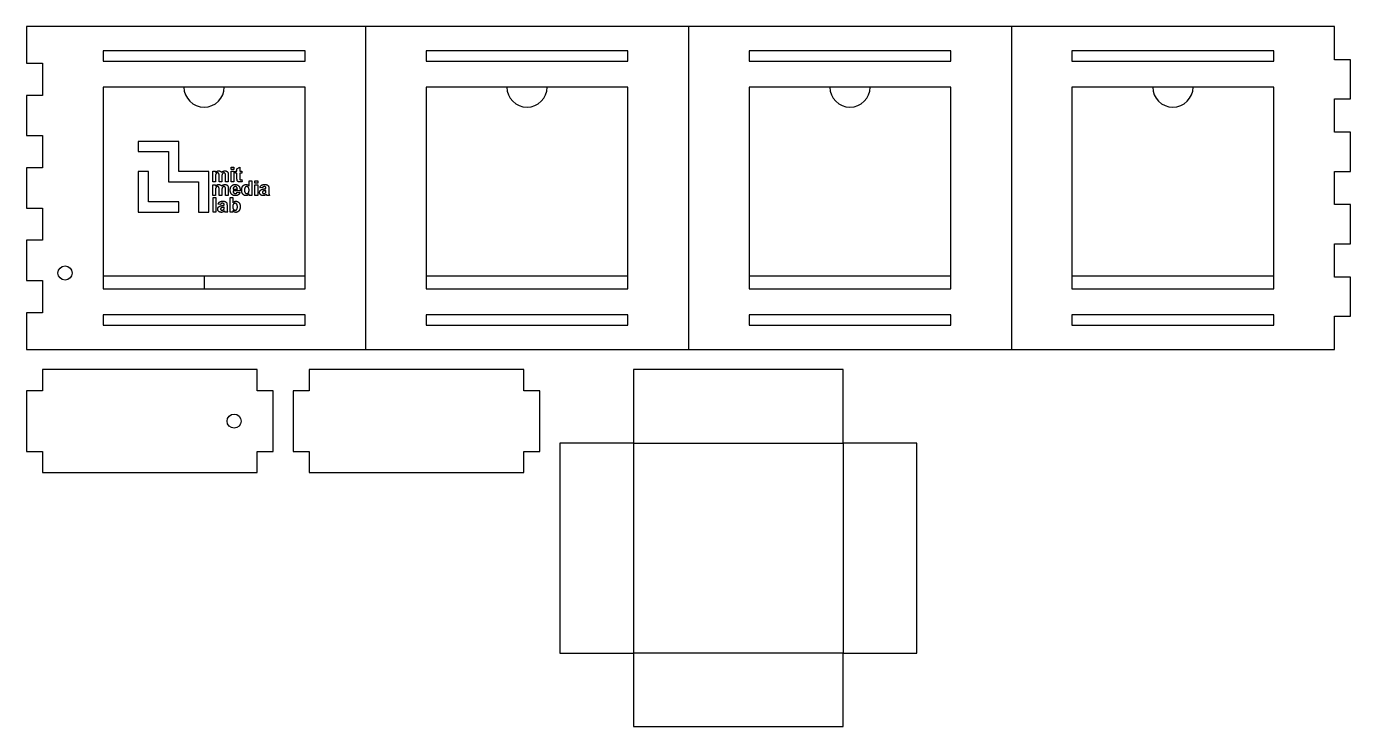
# Model space of a CAD drawing. Header units: millimetres. Extents: x -259 to 532, y -169 to 56.
# Drawn here: x -259.1 to 157.5, y -169.4 to 50.8 of the extents above; entities that cross this region are included whole.
import ezdxf

# ---------------------------------------------------------------- set-up
doc = ezdxf.new("R2010")
doc.units = ezdxf.units.MM
doc.linetypes.add('CENTERX2', pattern=[20.32, 12.7, -2.54, 2.54, -2.54])

msp = doc.modelspace()

# ---------------------------------------------------------------- linework, layer by layer
at = {"color": 7, "linetype": 'Continuous', "lineweight": 25}
for p, q in [((152.4, 50.8), (-259.08, 50.8)), ((-259.08, 50.8), (-259.08, 39.26)), ((152.4, 40.34), (152.4, 50.8)), ((-234.95, 43.18), (-234.95, 39.88)), ((-171.45, 43.18), (-234.95, 43.18)), ((-171.45, 39.88), (-171.45, 43.18)), ((-69.85, 43.18), (-133.35, 43.18)), ((-133.35, 43.18), (-133.35, 39.88)), ((-69.85, 39.88), (-69.85, 43.18)), ((31.75, 43.18), (-31.75, 43.18)), ((-31.75, 43.18), (-31.75, 39.88)), ((31.75, 39.88), (31.75, 43.18)), ((69.85, 43.18), (69.85, 39.88)), ((133.35, 43.18), (69.85, 43.18)), ((133.35, 39.88), (133.35, 43.18)), ((-259.08, 39.26), (-254, 39.26)), ((-254, 39.26), (-254, 29.1)), ((-234.95, 39.88), (-171.45, 39.88)), ((-133.35, 39.88), (-69.85, 39.88)), ((-31.75, 39.88), (31.75, 39.88)), ((69.85, 39.88), (133.35, 39.88)), ((157.48, 40.34), (152.4, 40.34)), ((157.48, 28.02), (157.48, 40.34)), ((-171.45, 31.75), (-234.95, 31.75)), ((-234.95, 31.75), (-234.95, -31.75)), ((-171.45, -31.75), (-171.45, 31.75)), ((-69.85, 31.75), (-133.35, 31.75)), ((-133.35, 31.75), (-133.35, -31.75)), ((-69.85, -31.75), (-69.85, 31.75)), ((31.75, 31.75), (-31.75, 31.75)), ((-31.75, 31.75), (-31.75, -31.75)), ((31.75, -31.75), (31.75, 31.75)), ((69.85, 31.75), (69.85, -31.75)), ((133.35, 31.75), (69.85, 31.75)), ((133.35, -31.75), (133.35, 31.75)), ((-254, 29.1), (-259.08, 29.1)), ((-259.08, 29.1), (-259.08, 16.47)), ((152.4, 28.02), (157.48, 28.02)), ((152.4, 17.55), (152.4, 28.02)), ((157.48, 17.55), (152.4, 17.55)), ((157.48, 5.23), (157.48, 17.55)), ((-259.08, 16.47), (-254, 16.47)), ((-254, 16.47), (-254, 6.31)), ((-211.18, 14.66), (-223.94, 14.66)), ((-223.94, 14.66), (-223.94, 11.47)), ((-211.18, 5.18), (-211.18, 14.66)), ((-223.94, 11.47), (-214.35, 11.47)), ((-214.35, 11.47), (-214.35, 1.94)), ((-259.08, 6.31), (-259.08, -6.31)), ((-254, 6.31), (-259.08, 6.31)), ((-220.73, 5.18), (-223.94, 5.18)), ((-223.94, 5.18), (-223.94, -7.61)), ((-220.73, -4.39), (-220.73, 5.18)), ((-201.72, 5.18), (-211.18, 5.18)), ((-201.72, -7.61), (-201.72, 5.18)), ((-200.5, 5.32), (-199.61, 5.32)), ((-200.5, 1.94), (-200.5, 5.32)), ((-199.61, 5.32), (-199.61, 4.87)), ((-194.69, 6.57), (-193.8, 6.57)), ((-194.69, 5.79), (-194.69, 6.57)), ((-193.8, 5.79), (-194.69, 5.79)), ((-194.69, 5.32), (-193.8, 5.32)), ((-194.69, 1.94), (-194.69, 5.32)), ((-193.8, 6.57), (-193.8, 5.79)), ((-193.8, 5.32), (-193.8, 1.94)), ((-193.27, 4.67), (-193.27, 5.32)), ((-193.27, 5.32), (-192.85, 5.32)), ((-192.85, 4.67), (-193.27, 4.67)), ((-192.85, 5.97), (-191.96, 6.51)), ((-192.85, 5.32), (-192.85, 5.97)), ((-192.85, 3.17), (-192.85, 4.67)), ((-191.96, 6.51), (-191.96, 5.32)), ((-191.96, 5.32), (-191.31, 5.32)), ((-191.96, 4.67), (-191.96, 3.22)), ((-191.31, 4.67), (-191.96, 4.67)), ((-191.31, 5.32), (-191.31, 4.67)), ((152.4, 5.23), (157.48, 5.23)), ((152.4, -5.23), (152.4, 5.23)), ((-214.35, 1.94), (-204.91, 1.94)), ((-204.91, 1.94), (-204.91, -7.61)), ((-199.61, 1.94), (-200.5, 1.94)), ((-200.5, -2.36), (-200.5, 1.02)), ((-200.5, 1.02), (-199.61, 1.02)), ((-199.61, 3.59), (-199.61, 1.94)), ((-199.61, 1.02), (-199.61, 0.57)), ((-198.48, 1.94), (-198.48, 3.8)), ((-197.59, 1.94), (-198.48, 1.94)), ((-197.59, 3.57), (-197.59, 1.94)), ((-196.47, 1.94), (-196.47, 3.88)), ((-195.58, 1.94), (-196.47, 1.94)), ((-195.58, 4.09), (-195.58, 1.94)), ((-193.8, 1.94), (-194.69, 1.94)), ((-191.34, 2.62), (-191.25, 2)), ((-189.06, 0.62), (-189.06, 2.27)), ((-189.06, 2.27), (-188.17, 2.27)), ((-188.17, 2.27), (-188.17, -2.36)), ((-187.22, 1.5), (-187.22, 2.27)), ((-187.22, 2.27), (-186.33, 2.27)), ((-186.33, 1.5), (-187.22, 1.5)), ((-187.22, -2.36), (-187.22, 1.02)), ((-187.22, 1.02), (-186.33, 1.02)), ((-186.33, 2.27), (-186.33, 1.5)), ((-186.33, 1.02), (-186.33, -2.36)), ((-184.85, 0.02), (-185.62, 0.13)), ((-199.61, -2.36), (-200.5, -2.36)), ((-200.38, -7.61), (-200.38, -2.99)), ((-200.38, -2.99), (-199.49, -2.99)), ((-199.61, -0.71), (-199.61, -2.36)), ((-199.49, -2.99), (-199.49, -7.61)), ((-198.48, -2.36), (-198.48, -0.49)), ((-197.59, -2.36), (-198.48, -2.36)), ((-197.59, -0.72), (-197.59, -2.36)), ((-196.47, -2.36), (-196.47, -0.41)), ((-195.58, -2.36), (-196.47, -2.36)), ((-195.58, -0.21), (-195.58, -2.36)), ((-195.05, -7.61), (-195.05, -2.99)), ((-195.05, -2.99), (-194.16, -2.99)), ((-194.16, -2.99), (-194.16, -4.63)), ((-191.85, -0.93), (-194.1, -0.93)), ((-194.08, -0.4), (-192.73, -0.4)), ((-192.79, -1.29), (-191.9, -1.41)), ((-189.06, -2.36), (-189.06, -1.87)), ((-188.17, -2.36), (-189.06, -2.36)), ((-186.33, -2.36), (-187.22, -2.36)), ((-183.73, -0.1), (-183.73, -0.02)), ((-183.73, -0.92), (-183.73, -0.76)), ((-182.6, -2.36), (-183.49, -2.36)), ((-182.84, -0.21), (-182.84, -1.25)), ((-259.08, -6.31), (-254, -6.31)), ((-254, -6.31), (-254, -16.47)), ((-223.94, -7.61), (-211.18, -7.61)), ((-211.18, -4.39), (-220.73, -4.39)), ((-211.18, -7.61), (-211.18, -4.39)), ((-204.91, -7.61), (-201.72, -7.61)), ((-199.49, -7.61), (-200.38, -7.61)), ((-198.01, -5.24), (-198.78, -5.12)), ((-196.88, -5.36), (-196.88, -5.27)), ((-196.88, -6.18), (-196.88, -6.01)), ((-195.76, -7.61), (-196.65, -7.61)), ((-195.99, -5.47), (-195.99, -6.5)), ((-194.16, -7.61), (-195.05, -7.61)), ((-194.16, -7.12), (-194.16, -7.61)), ((157.48, -5.23), (152.4, -5.23)), ((157.48, -17.55), (157.48, -5.23)), ((-254, -16.47), (-259.08, -16.47)), ((-259.08, -16.47), (-259.08, -29.1)), ((152.4, -17.55), (157.48, -17.55)), ((152.4, -28.02), (152.4, -17.55)), ((-259.08, -29.1), (-254, -29.1)), ((-254, -29.1), (-254, -39.26)), ((157.48, -28.02), (152.4, -28.02)), ((157.48, -40.34), (157.48, -28.02)), ((-234.95, -31.75), (-171.45, -31.75)), ((-133.35, -31.75), (-69.85, -31.75)), ((-31.75, -31.75), (31.75, -31.75)), ((69.85, -31.75), (133.35, -31.75)), ((-259.08, -39.26), (-259.08, -50.8)), ((-254, -39.26), (-259.08, -39.26)), ((-171.45, -39.88), (-234.95, -39.88)), ((-234.95, -39.88), (-234.95, -43.18)), ((-171.45, -43.18), (-171.45, -39.88)), ((-69.85, -39.88), (-133.35, -39.88)), ((-133.35, -39.88), (-133.35, -43.18)), ((-69.85, -43.18), (-69.85, -39.88)), ((31.75, -39.88), (-31.75, -39.88)), ((-31.75, -39.88), (-31.75, -43.18)), ((31.75, -43.18), (31.75, -39.88)), ((133.35, -39.88), (69.85, -39.88)), ((69.85, -39.88), (69.85, -43.18)), ((133.35, -43.18), (133.35, -39.88)), ((152.4, -50.8), (152.4, -40.34)), ((152.4, -40.34), (157.48, -40.34)), ((-234.95, -43.18), (-171.45, -43.18)), ((-133.35, -43.18), (-69.85, -43.18)), ((-31.75, -43.18), (31.75, -43.18)), ((69.85, -43.18), (133.35, -43.18)), ((-259.08, -50.8), (152.4, -50.8)), ((-254.08, -57.15), (-254.08, -63.82)), ((-186.52, -57.15), (-254.08, -57.15)), ((-186.52, -63.82), (-186.52, -57.15)), ((-102.6, -57.15), (-170.17, -57.15)), ((-170.17, -57.15), (-170.17, -63.82)), ((-102.6, -63.82), (-102.6, -57.15)), ((-68.14, -57.15), (-68.14, -80.26)), ((-2.1, -57.15), (-68.14, -57.15)), ((-2.1, -80.26), (-2.1, -57.15)), ((-259.08, -63.82), (-259.08, -82.87)), ((-254.08, -63.82), (-259.08, -63.82)), ((-181.52, -63.82), (-186.52, -63.82)), ((-181.52, -82.87), (-181.52, -63.82)), ((-175.17, -63.82), (-175.17, -82.87)), ((-170.17, -63.82), (-175.17, -63.82)), ((-97.6, -63.82), (-102.6, -63.82)), ((-97.6, -82.87), (-97.6, -63.82)), ((-259.08, -82.87), (-254.08, -82.87)), ((-254.08, -82.87), (-254.08, -89.53)), ((-186.52, -89.53), (-186.52, -82.87)), ((-186.52, -82.87), (-181.52, -82.87)), ((-175.17, -82.87), (-170.17, -82.87)), ((-170.17, -82.87), (-170.17, -89.53)), ((-102.6, -82.87), (-97.6, -82.87)), ((-102.6, -89.53), (-102.6, -82.87)), ((-91.25, -80.26), (-91.25, -146.3)), ((-68.14, -80.26), (-91.25, -80.26)), ((21.02, -80.26), (-2.1, -80.26)), ((21.02, -146.3), (21.02, -80.26)), ((-254.08, -89.53), (-186.52, -89.53)), ((-170.17, -89.53), (-102.6, -89.53)), ((-91.25, -146.3), (-68.14, -146.3)), ((-68.14, -146.3), (-68.14, -169.42)), ((-2.1, -146.3), (21.02, -146.3)), ((-2.1, -169.42), (-2.1, -146.3)), ((-68.14, -169.42), (-2.1, -169.42))]:
    msp.add_line(p, q, dxfattribs=at)
at = {"color": 7, "linetype": 'Continuous'}
for p, q in [((-152.4, 50.8), (-152.4, -50.8)), ((-50.8, 50.8), (-50.8, -50.8)), ((50.8, 50.8), (50.8, -50.8)), ((-196.85, 31.75), (-209.55, 31.75)), ((-95.25, 31.75), (-107.95, 31.75)), ((6.35, 31.75), (-6.35, 31.75)), ((107.95, 31.75), (95.25, 31.75)), ((-234.95, -27.69), (-171.45, -27.69)), ((-133.35, -27.69), (-69.85, -27.69)), ((-31.75, -27.69), (31.75, -27.69)), ((69.85, -27.69), (133.35, -27.69)), ((-68.14, -80.26), (-2.1, -80.26)), ((-68.14, -80.26), (-68.14, -146.3)), ((-2.1, -80.26), (-2.1, -146.3)), ((-2.1, -146.3), (-68.14, -146.3))]:
    msp.add_line(p, q, dxfattribs=at)
at = {"color": 7, "linetype": 'CENTERX2'}
for p, q in [((-234.95, 31.75), (-234.95, -27.69)), ((-203.2, -27.69), (-203.2, -31.75))]:
    msp.add_line(p, q, dxfattribs=at)
at = {"color": 7, "linetype": 'Continuous', "lineweight": 25}
for centre in [(-246.95, -26.75), (-193.74, -73.34)]:
    msp.add_circle(centre, 2.22, dxfattribs=at)
at = {"color": 7, "linetype": 'Continuous'}
for centre in [(-203.2, 31.75), (-101.6, 31.75), (0, 31.75), (101.6, 31.75)]:
    msp.add_arc(centre, 6.35, 180, 0, dxfattribs=at)
at = {"color": 7, "linetype": 'Continuous', "lineweight": 25}
for points, knots in [([(-199.61, 4.87), (-199.57, 4.91), (-199.51, 4.99), (-199.39, 5.09), (-199.27, 5.18), (-199.15, 5.25), (-199.02, 5.31), (-198.89, 5.35), (-198.75, 5.37), (-198.66, 5.38), (-198.61, 5.38)], [0, 0, 0, 0, 0.138499, 0.270148, 0.396223, 0.518787, 0.637678, 0.757141, 0.877373, 1, 1, 1, 1]), ([(-198.94, 4.73), (-198.97, 4.73), (-199.04, 4.72), (-199.14, 4.7), (-199.22, 4.67), (-199.31, 4.62), (-199.38, 4.56), (-199.45, 4.48), (-199.5, 4.39), (-199.54, 4.31), (-199.56, 4.23), (-199.57, 4.17), (-199.58, 4.09), (-199.59, 4.01), (-199.6, 3.92), (-199.61, 3.82), (-199.61, 3.71), (-199.61, 3.63), (-199.61, 3.59)], [0, 0, 0, 0, 0.066319, 0.130209, 0.194024, 0.25858, 0.323552, 0.389318, 0.457265, 0.528773, 0.568676, 0.613528, 0.663623, 0.719664, 0.781054, 0.848526, 0.921501, 1, 1, 1, 1]), ([(-198.48, 3.8), (-198.48, 3.84), (-198.48, 3.92), (-198.49, 4.03), (-198.49, 4.12), (-198.49, 4.21), (-198.5, 4.28), (-198.51, 4.35), (-198.52, 4.4), (-198.53, 4.45), (-198.55, 4.51), (-198.59, 4.57), (-198.63, 4.62), (-198.67, 4.66), (-198.73, 4.69), (-198.79, 4.71), (-198.86, 4.73), (-198.92, 4.73), (-198.94, 4.73)], [0, 0, 0, 0, 0.099982, 0.190602, 0.271895, 0.343908, 0.406634, 0.460985, 0.505418, 0.541795, 0.602865, 0.659541, 0.712361, 0.763872, 0.815994, 0.871583, 0.932713, 1, 1, 1, 1]), ([(-198.61, 5.38), (-198.56, 5.38), (-198.46, 5.37), (-198.32, 5.35), (-198.19, 5.31), (-198.07, 5.26), (-197.96, 5.18), (-197.86, 5.09), (-197.77, 4.99), (-197.72, 4.91), (-197.7, 4.87)], [0, 0, 0, 0, 0.13593, 0.264952, 0.387855, 0.507021, 0.625092, 0.745081, 0.869527, 1, 1, 1, 1]), ([(-197.7, 4.87), (-197.66, 4.91), (-197.59, 4.99), (-197.47, 5.09), (-197.35, 5.18), (-197.23, 5.25), (-197.09, 5.31), (-196.96, 5.35), (-196.82, 5.37), (-196.72, 5.38), (-196.68, 5.38)], [0, 0, 0, 0, 0.139179, 0.2724, 0.398582, 0.521059, 0.640425, 0.759925, 0.878325, 1, 1, 1, 1]), ([(-196.94, 4.73), (-196.97, 4.73), (-197.03, 4.72), (-197.12, 4.7), (-197.21, 4.66), (-197.29, 4.61), (-197.37, 4.55), (-197.43, 4.47), (-197.48, 4.38), (-197.52, 4.29), (-197.54, 4.21), (-197.55, 4.15), (-197.57, 4.07), (-197.58, 3.99), (-197.58, 3.89), (-197.59, 3.79), (-197.59, 3.69), (-197.59, 3.61), (-197.59, 3.57)], [0, 0, 0, 0, 0.061297, 0.122221, 0.184458, 0.249553, 0.315692, 0.38278, 0.45306, 0.528124, 0.569154, 0.615276, 0.666615, 0.7225, 0.784465, 0.850604, 0.922853, 1, 1, 1, 1]), ([(-196.56, 4.54), (-196.57, 4.55), (-196.59, 4.58), (-196.63, 4.62), (-196.67, 4.65), (-196.72, 4.68), (-196.76, 4.7), (-196.82, 4.72), (-196.88, 4.73), (-196.92, 4.73), (-196.94, 4.73)], [0, 0, 0, 0, 0.125916, 0.247198, 0.364764, 0.483826, 0.604639, 0.728436, 0.859758, 1, 1, 1, 1]), ([(-196.68, 5.38), (-196.62, 5.38), (-196.5, 5.38), (-196.34, 5.35), (-196.19, 5.3), (-196.05, 5.23), (-195.93, 5.15), (-195.83, 5.05), (-195.74, 4.93), (-195.69, 4.83), (-195.67, 4.79)], [0, 0, 0, 0, 0.14261, 0.276595, 0.401809, 0.52286, 0.640142, 0.757194, 0.875605, 1, 1, 1, 1]), ([(-196.47, 3.88), (-196.47, 3.92), (-196.47, 4), (-196.47, 4.11), (-196.48, 4.21), (-196.49, 4.3), (-196.5, 4.37), (-196.52, 4.44), (-196.54, 4.49), (-196.55, 4.52), (-196.56, 4.54)], [0, 0, 0, 0, 0.181073, 0.346898, 0.494945, 0.626752, 0.742606, 0.842929, 0.928374, 1, 1, 1, 1]), ([(-195.67, 4.79), (-195.66, 4.77), (-195.65, 4.73), (-195.63, 4.66), (-195.61, 4.59), (-195.6, 4.5), (-195.59, 4.41), (-195.58, 4.31), (-195.58, 4.2), (-195.58, 4.13), (-195.58, 4.09)], [0, 0, 0, 0, 0.0879359, 0.1846514, 0.2931695, 0.4112979, 0.5419019, 0.6825879, 0.8360836, 1, 1, 1, 1]), ([(-199.61, 0.57), (-199.57, 0.61), (-199.51, 0.69), (-199.39, 0.79), (-199.27, 0.88), (-199.15, 0.96), (-199.02, 1.01), (-198.89, 1.05), (-198.75, 1.08), (-198.66, 1.08), (-198.61, 1.08)], [0, 0, 0, 0, 0.138499, 0.270148, 0.396223, 0.518787, 0.637678, 0.757141, 0.877373, 1, 1, 1, 1]), ([(-198.94, 0.43), (-198.97, 0.43), (-199.04, 0.43), (-199.14, 0.4), (-199.22, 0.37), (-199.31, 0.32), (-199.38, 0.26), (-199.45, 0.18), (-199.5, 0.09), (-199.54, 0.01), (-199.56, -0.06), (-199.57, -0.13), (-199.58, -0.21), (-199.59, -0.29), (-199.6, -0.38), (-199.61, -0.48), (-199.61, -0.59), (-199.61, -0.67), (-199.61, -0.71)], [0, 0, 0, 0, 0.066319, 0.130209, 0.194024, 0.25858, 0.323552, 0.389318, 0.457265, 0.528773, 0.568676, 0.613528, 0.663623, 0.719664, 0.781054, 0.848526, 0.921501, 1, 1, 1, 1]), ([(-198.48, -0.49), (-198.48, -0.45), (-198.48, -0.38), (-198.49, -0.27), (-198.49, -0.18), (-198.49, -0.09), (-198.5, -0.02), (-198.51, 0.05), (-198.52, 0.1), (-198.53, 0.15), (-198.55, 0.21), (-198.59, 0.27), (-198.63, 0.32), (-198.67, 0.36), (-198.73, 0.39), (-198.79, 0.41), (-198.86, 0.43), (-198.92, 0.43), (-198.94, 0.43)], [0, 0, 0, 0, 0.099982, 0.190602, 0.271895, 0.343908, 0.406634, 0.460985, 0.505418, 0.541795, 0.602865, 0.659541, 0.712361, 0.763872, 0.815994, 0.871583, 0.932713, 1, 1, 1, 1]), ([(-198.61, 1.08), (-198.56, 1.08), (-198.46, 1.08), (-198.32, 1.05), (-198.19, 1.01), (-198.07, 0.96), (-197.96, 0.89), (-197.86, 0.8), (-197.77, 0.69), (-197.72, 0.61), (-197.7, 0.57)], [0, 0, 0, 0, 0.13593, 0.264952, 0.387855, 0.507021, 0.625092, 0.745081, 0.869527, 1, 1, 1, 1]), ([(-197.7, 0.57), (-197.66, 0.61), (-197.59, 0.69), (-197.47, 0.79), (-197.35, 0.88), (-197.23, 0.96), (-197.09, 1.01), (-196.96, 1.05), (-196.82, 1.08), (-196.72, 1.08), (-196.68, 1.08)], [0, 0, 0, 0, 0.139179, 0.2724, 0.398582, 0.521059, 0.640425, 0.759925, 0.878325, 1, 1, 1, 1]), ([(-196.94, 0.43), (-196.97, 0.43), (-197.03, 0.43), (-197.12, 0.4), (-197.21, 0.37), (-197.29, 0.32), (-197.37, 0.25), (-197.43, 0.17), (-197.48, 0.08), (-197.52, -0.01), (-197.54, -0.08), (-197.55, -0.15), (-197.57, -0.23), (-197.58, -0.31), (-197.58, -0.4), (-197.59, -0.5), (-197.59, -0.61), (-197.59, -0.69), (-197.59, -0.72)], [0, 0, 0, 0, 0.061297, 0.122221, 0.184458, 0.249553, 0.315692, 0.38278, 0.45306, 0.528124, 0.569154, 0.615276, 0.666615, 0.7225, 0.784465, 0.850604, 0.922853, 1, 1, 1, 1]), ([(-196.56, 0.24), (-196.57, 0.25), (-196.59, 0.28), (-196.63, 0.32), (-196.67, 0.36), (-196.72, 0.38), (-196.76, 0.4), (-196.82, 0.42), (-196.88, 0.43), (-196.92, 0.43), (-196.94, 0.43)], [0, 0, 0, 0, 0.125916, 0.247198, 0.364764, 0.483826, 0.604639, 0.728436, 0.859758, 1, 1, 1, 1]), ([(-196.68, 1.08), (-196.62, 1.08), (-196.5, 1.08), (-196.34, 1.05), (-196.19, 1), (-196.05, 0.94), (-195.93, 0.85), (-195.83, 0.75), (-195.74, 0.63), (-195.69, 0.54), (-195.67, 0.49)], [0, 0, 0, 0, 0.1426098, 0.2765947, 0.401809, 0.5228604, 0.6401421, 0.7571937, 0.8756053, 1, 1, 1, 1]), ([(-196.47, -0.41), (-196.47, -0.37), (-196.47, -0.3), (-196.47, -0.19), (-196.48, -0.09), (-196.49, 0), (-196.5, 0.07), (-196.52, 0.14), (-196.54, 0.19), (-196.55, 0.22), (-196.56, 0.24)], [0, 0, 0, 0, 0.181073, 0.346898, 0.494945, 0.626752, 0.742606, 0.842929, 0.928374, 1, 1, 1, 1]), ([(-195.67, 0.49), (-195.66, 0.47), (-195.65, 0.43), (-195.63, 0.36), (-195.61, 0.29), (-195.6, 0.21), (-195.59, 0.11), (-195.58, 0.01), (-195.58, -0.09), (-195.58, -0.17), (-195.58, -0.21)], [0, 0, 0, 0, 0.087936, 0.184651, 0.29317, 0.411298, 0.541902, 0.682588, 0.836084, 1, 1, 1, 1]), ([(-194.99, -0.69), (-194.99, -0.62), (-194.98, -0.49), (-194.96, -0.3), (-194.93, -0.12), (-194.88, 0.05), (-194.82, 0.21), (-194.74, 0.35), (-194.65, 0.49), (-194.55, 0.61), (-194.44, 0.72), (-194.32, 0.82), (-194.19, 0.9), (-194.06, 0.97), (-193.91, 1.02), (-193.76, 1.06), (-193.61, 1.08), (-193.5, 1.08), (-193.44, 1.08)], [0, 0, 0, 0, 0.0763845, 0.1493235, 0.2184236, 0.2847118, 0.3482501, 0.4105909, 0.4712991, 0.5319669, 0.5916513, 0.6499542, 0.7067893, 0.763485, 0.8204236, 0.878521, 0.9382999, 1, 1, 1, 1]), ([(-193.89, 0.21), (-193.91, 0.19), (-193.94, 0.15), (-193.98, 0.09), (-194.01, 0.02), (-194.04, -0.06), (-194.06, -0.14), (-194.07, -0.22), (-194.08, -0.31), (-194.08, -0.37), (-194.08, -0.4)], [0, 0, 0, 0, 0.112984, 0.226999, 0.344391, 0.463956, 0.589572, 0.71973, 0.855857, 1, 1, 1, 1]), ([(-193.4, 0.43), (-193.43, 0.43), (-193.48, 0.43), (-193.55, 0.42), (-193.61, 0.4), (-193.67, 0.38), (-193.73, 0.34), (-193.79, 0.3), (-193.84, 0.26), (-193.88, 0.22), (-193.89, 0.21)], [0, 0, 0, 0, 0.13044, 0.257038, 0.379788, 0.499815, 0.620849, 0.744538, 0.870075, 1, 1, 1, 1]), ([(-193.44, 1.08), (-193.38, 1.08), (-193.26, 1.08), (-193.09, 1.05), (-192.93, 1.02), (-192.77, 0.96), (-192.63, 0.89), (-192.49, 0.81), (-192.37, 0.7), (-192.26, 0.59), (-192.15, 0.45), (-192.07, 0.3), (-191.99, 0.14), (-191.93, -0.04), (-191.89, -0.24), (-191.86, -0.46), (-191.84, -0.69), (-191.84, -0.85), (-191.85, -0.93)], [0, 0, 0, 0, 0.062184, 0.121687, 0.178755, 0.234022, 0.288331, 0.342225, 0.39646, 0.451776, 0.508677, 0.567205, 0.628626, 0.693655, 0.762827, 0.836735, 0.915787, 1, 1, 1, 1]), ([(-192.73, -0.4), (-192.74, -0.37), (-192.74, -0.3), (-192.75, -0.21), (-192.77, -0.12), (-192.79, -0.04), (-192.82, 0.03), (-192.85, 0.1), (-192.89, 0.16), (-192.94, 0.22), (-192.98, 0.27), (-193.04, 0.31), (-193.09, 0.35), (-193.15, 0.38), (-193.21, 0.4), (-193.27, 0.42), (-193.34, 0.43), (-193.38, 0.43), (-193.4, 0.43)], [0, 0, 0, 0, 0.082314, 0.160312, 0.234515, 0.303739, 0.370258, 0.43406, 0.495783, 0.555843, 0.614506, 0.671294, 0.726559, 0.779965, 0.833959, 0.888495, 0.943318, 1, 1, 1, 1]), ([(-192.82, 2.53), (-192.83, 2.55), (-192.83, 2.58), (-192.84, 2.63), (-192.84, 2.7), (-192.85, 2.77), (-192.85, 2.86), (-192.85, 2.95), (-192.85, 3.06), (-192.85, 3.13), (-192.85, 3.17)], [0, 0, 0, 0, 0.070065, 0.155883, 0.25725, 0.37439, 0.507401, 0.656204, 0.819448, 1, 1, 1, 1]), ([(-191.97, 1.88), (-192.01, 1.88), (-192.09, 1.89), (-192.2, 1.9), (-192.31, 1.93), (-192.41, 1.96), (-192.5, 2.01), (-192.58, 2.06), (-192.64, 2.11), (-192.7, 2.18), (-192.74, 2.25), (-192.78, 2.33), (-192.81, 2.43), (-192.82, 2.5), (-192.82, 2.53)], [0, 0, 0, 0, 0.100251, 0.195771, 0.288408, 0.378279, 0.46369, 0.541865, 0.613944, 0.682232, 0.751862, 0.827702, 0.909718, 1, 1, 1, 1]), ([(-191.25, 2), (-191.31, 1.98), (-191.42, 1.94), (-191.59, 1.91), (-191.78, 1.89), (-191.9, 1.88), (-191.97, 1.88)], [0, 0, 0, 0, 0.234887, 0.477823, 0.732737, 1, 1, 1, 1]), ([(-191.96, 3.22), (-191.96, 3.18), (-191.96, 3.12), (-191.96, 3.02), (-191.96, 2.94), (-191.96, 2.87), (-191.96, 2.81), (-191.95, 2.77), (-191.95, 2.73), (-191.94, 2.69), (-191.92, 2.63), (-191.88, 2.59), (-191.83, 2.56), (-191.79, 2.55), (-191.75, 2.54), (-191.72, 2.54), (-191.71, 2.53)], [0, 0, 0, 0, 0.126615, 0.238669, 0.337297, 0.422484, 0.49311, 0.55043, 0.593244, 0.622719, 0.70998, 0.801126, 0.848399, 0.896671, 0.94723, 1, 1, 1, 1]), ([(-191.71, 2.53), (-191.69, 2.54), (-191.63, 2.54), (-191.55, 2.56), (-191.45, 2.58), (-191.38, 2.61), (-191.34, 2.62)], [0, 0, 0, 0, 0.1883553, 0.4165213, 0.686885, 1, 1, 1, 1]), ([(-191.37, -0.65), (-191.37, -0.58), (-191.37, -0.45), (-191.35, -0.26), (-191.32, -0.08), (-191.28, 0.09), (-191.22, 0.25), (-191.16, 0.39), (-191.08, 0.52), (-190.99, 0.64), (-190.89, 0.74), (-190.78, 0.83), (-190.66, 0.91), (-190.54, 0.97), (-190.42, 1.02), (-190.28, 1.06), (-190.15, 1.08), (-190.05, 1.08), (-190, 1.08)], [0, 0, 0, 0, 0.082946, 0.160967, 0.234493, 0.303923, 0.37012, 0.433322, 0.494212, 0.553556, 0.611399, 0.667616, 0.722265, 0.776479, 0.83061, 0.885524, 0.941574, 1, 1, 1, 1]), ([(-189.77, 0.43), (-189.8, 0.43), (-189.84, 0.43), (-189.92, 0.42), (-189.98, 0.4), (-190.05, 0.37), (-190.11, 0.33), (-190.17, 0.29), (-190.23, 0.23), (-190.28, 0.17), (-190.33, 0.1), (-190.37, 0.02), (-190.4, -0.06), (-190.43, -0.15), (-190.45, -0.25), (-190.47, -0.36), (-190.48, -0.48), (-190.48, -0.56), (-190.48, -0.6)], [0, 0, 0, 0, 0.052783, 0.104242, 0.154483, 0.204932, 0.256018, 0.308735, 0.363271, 0.420737, 0.480336, 0.54224, 0.607225, 0.676215, 0.749763, 0.827672, 0.911017, 1, 1, 1, 1]), ([(-190, 1.08), (-189.96, 1.08), (-189.87, 1.08), (-189.74, 1.06), (-189.61, 1.02), (-189.49, 0.97), (-189.38, 0.9), (-189.26, 0.82), (-189.16, 0.73), (-189.09, 0.66), (-189.06, 0.62)], [0, 0, 0, 0, 0.12405, 0.244401, 0.364436, 0.484227, 0.606607, 0.732719, 0.862822, 1, 1, 1, 1]), ([(-189.06, -0.69), (-189.06, -0.64), (-189.06, -0.55), (-189.07, -0.42), (-189.09, -0.29), (-189.11, -0.18), (-189.13, -0.08), (-189.17, 0.01), (-189.21, 0.1), (-189.26, 0.17), (-189.31, 0.23), (-189.36, 0.28), (-189.42, 0.33), (-189.49, 0.37), (-189.55, 0.39), (-189.62, 0.41), (-189.7, 0.43), (-189.75, 0.43), (-189.77, 0.43)], [0, 0, 0, 0, 0.096178, 0.185728, 0.268911, 0.346049, 0.416783, 0.482351, 0.543389, 0.60017, 0.653868, 0.705196, 0.754332, 0.802742, 0.850804, 0.899294, 0.949068, 1, 1, 1, 1]), ([(-185.62, 0.13), (-185.61, 0.17), (-185.59, 0.25), (-185.55, 0.36), (-185.5, 0.46), (-185.44, 0.55), (-185.38, 0.64), (-185.32, 0.72), (-185.25, 0.79), (-185.17, 0.85), (-185.08, 0.91), (-184.99, 0.95), (-184.88, 0.99), (-184.76, 1.03), (-184.64, 1.05), (-184.5, 1.07), (-184.36, 1.08), (-184.26, 1.08), (-184.21, 1.08)], [0, 0, 0, 0, 0.065446, 0.12811, 0.188034, 0.245824, 0.302124, 0.356698, 0.410033, 0.463348, 0.517578, 0.574607, 0.635063, 0.698994, 0.76692, 0.839974, 0.917609, 1, 1, 1, 1]), ([(-184.3, 0.43), (-184.33, 0.43), (-184.4, 0.43), (-184.49, 0.41), (-184.58, 0.38), (-184.65, 0.34), (-184.71, 0.28), (-184.77, 0.21), (-184.81, 0.12), (-184.84, 0.05), (-184.85, 0.02)], [0, 0, 0, 0, 0.140085, 0.266198, 0.380689, 0.487391, 0.595112, 0.713407, 0.848462, 1, 1, 1, 1]), ([(-183.73, -0.02), (-183.73, 0.02), (-183.73, 0.09), (-183.75, 0.19), (-183.79, 0.27), (-183.83, 0.32), (-183.88, 0.35), (-183.92, 0.37), (-183.97, 0.39), (-184.02, 0.41), (-184.08, 0.42), (-184.15, 0.42), (-184.22, 0.43), (-184.27, 0.43), (-184.3, 0.43)], [0, 0, 0, 0, 0.133376, 0.247686, 0.349654, 0.443965, 0.492409, 0.545606, 0.603957, 0.668541, 0.740648, 0.819804, 0.906157, 1, 1, 1, 1]), ([(-184.21, 1.08), (-184.16, 1.08), (-184.07, 1.08), (-183.94, 1.07), (-183.82, 1.06), (-183.71, 1.05), (-183.6, 1.03), (-183.51, 1), (-183.43, 0.98), (-183.33, 0.93), (-183.22, 0.87), (-183.11, 0.79), (-183.02, 0.69), (-182.96, 0.6), (-182.92, 0.52), (-182.9, 0.45), (-182.88, 0.37), (-182.86, 0.27), (-182.85, 0.17), (-182.84, 0.05), (-182.84, -0.08), (-182.84, -0.17), (-182.84, -0.21)], [0, 0, 0, 0, 0.062663, 0.121243, 0.175829, 0.226531, 0.273408, 0.316684, 0.356575, 0.393356, 0.460831, 0.522994, 0.581116, 0.636591, 0.666125, 0.699456, 0.737805, 0.780375, 0.827986, 0.88002, 0.937752, 1, 1, 1, 1]), ([(-194.65, -1.84), (-194.68, -1.81), (-194.74, -1.73), (-194.8, -1.6), (-194.86, -1.47), (-194.9, -1.33), (-194.94, -1.18), (-194.97, -1.02), (-194.98, -0.86), (-194.99, -0.75), (-194.99, -0.69)], [0, 0, 0, 0, 0.115599, 0.232782, 0.350811, 0.472291, 0.596763, 0.726067, 0.860235, 1, 1, 1, 1]), ([(-193.36, -2.41), (-193.43, -2.41), (-193.57, -2.41), (-193.77, -2.38), (-193.95, -2.34), (-194.12, -2.28), (-194.28, -2.2), (-194.42, -2.1), (-194.55, -1.98), (-194.62, -1.89), (-194.65, -1.84)], [0, 0, 0, 0, 0.143868, 0.279381, 0.407202, 0.529461, 0.648166, 0.764985, 0.881431, 1, 1, 1, 1]), ([(-194.1, -0.93), (-194.1, -0.97), (-194.09, -1.03), (-194.08, -1.12), (-194.06, -1.2), (-194.04, -1.28), (-194.01, -1.36), (-193.97, -1.42), (-193.93, -1.49), (-193.88, -1.54), (-193.83, -1.6), (-193.77, -1.64), (-193.71, -1.68), (-193.65, -1.71), (-193.58, -1.73), (-193.51, -1.75), (-193.44, -1.76), (-193.39, -1.76), (-193.36, -1.76)], [0, 0, 0, 0, 0.076985, 0.149914, 0.220164, 0.286488, 0.35078, 0.412535, 0.473793, 0.534654, 0.594296, 0.652213, 0.708927, 0.765997, 0.822415, 0.879966, 0.938742, 1, 1, 1, 1]), ([(-193.36, -1.76), (-193.33, -1.76), (-193.26, -1.76), (-193.17, -1.74), (-193.09, -1.7), (-193.01, -1.65), (-192.94, -1.59), (-192.88, -1.5), (-192.83, -1.4), (-192.81, -1.33), (-192.79, -1.29)], [0, 0, 0, 0, 0.1255538, 0.243179, 0.3564664, 0.4686299, 0.5848157, 0.7100802, 0.8477661, 1, 1, 1, 1]), ([(-191.9, -1.41), (-191.92, -1.45), (-191.95, -1.53), (-192, -1.64), (-192.06, -1.74), (-192.12, -1.84), (-192.19, -1.93), (-192.27, -2.01), (-192.35, -2.09), (-192.44, -2.16), (-192.54, -2.22), (-192.64, -2.27), (-192.74, -2.32), (-192.86, -2.35), (-192.97, -2.38), (-193.1, -2.4), (-193.23, -2.41), (-193.32, -2.41), (-193.36, -2.41)], [0, 0, 0, 0, 0.066948, 0.131635, 0.194402, 0.255359, 0.315526, 0.374568, 0.43328, 0.491792, 0.550472, 0.610148, 0.670421, 0.732099, 0.795523, 0.860926, 0.92914, 1, 1, 1, 1]), ([(-190.05, -2.41), (-190.09, -2.41), (-190.18, -2.41), (-190.31, -2.39), (-190.44, -2.35), (-190.56, -2.3), (-190.67, -2.23), (-190.78, -2.15), (-190.89, -2.06), (-190.98, -1.95), (-191.08, -1.83), (-191.16, -1.69), (-191.22, -1.55), (-191.28, -1.39), (-191.32, -1.22), (-191.35, -1.04), (-191.37, -0.85), (-191.37, -0.72), (-191.37, -0.65)], [0, 0, 0, 0, 0.054293, 0.107331, 0.159975, 0.212766, 0.266043, 0.32101, 0.378316, 0.438534, 0.500423, 0.563564, 0.628243, 0.695629, 0.765933, 0.840013, 0.917891, 1, 1, 1, 1]), ([(-190.48, -0.6), (-190.48, -0.65), (-190.48, -0.73), (-190.47, -0.86), (-190.46, -0.97), (-190.45, -1.08), (-190.43, -1.17), (-190.4, -1.26), (-190.38, -1.34), (-190.35, -1.38), (-190.34, -1.4)], [0, 0, 0, 0, 0.163262, 0.314394, 0.45465, 0.583302, 0.701649, 0.810676, 0.909372, 1, 1, 1, 1]), ([(-190.34, -1.4), (-190.32, -1.43), (-190.29, -1.49), (-190.23, -1.56), (-190.16, -1.62), (-190.09, -1.67), (-190.02, -1.72), (-189.94, -1.74), (-189.85, -1.76), (-189.79, -1.76), (-189.76, -1.76)], [0, 0, 0, 0, 0.14012, 0.27113, 0.396013, 0.516014, 0.635091, 0.753358, 0.873808, 1, 1, 1, 1]), ([(-189.06, -1.87), (-189.09, -1.91), (-189.16, -2), (-189.27, -2.11), (-189.39, -2.21), (-189.51, -2.29), (-189.65, -2.34), (-189.78, -2.38), (-189.91, -2.41), (-190, -2.41), (-190.05, -2.41)], [0, 0, 0, 0, 0.142038, 0.276072, 0.405285, 0.531132, 0.652992, 0.77066, 0.885743, 1, 1, 1, 1]), ([(-189.76, -1.76), (-189.74, -1.76), (-189.69, -1.76), (-189.62, -1.75), (-189.56, -1.73), (-189.49, -1.7), (-189.43, -1.66), (-189.37, -1.61), (-189.32, -1.56), (-189.26, -1.49), (-189.21, -1.42), (-189.17, -1.34), (-189.14, -1.25), (-189.11, -1.16), (-189.09, -1.05), (-189.07, -0.94), (-189.06, -0.82), (-189.06, -0.73), (-189.06, -0.69)], [0, 0, 0, 0, 0.050532, 0.099745, 0.147997, 0.197171, 0.247066, 0.299067, 0.353471, 0.410837, 0.470908, 0.533661, 0.599812, 0.67078, 0.744835, 0.824473, 0.909466, 1, 1, 1, 1]), ([(-185.74, -1.4), (-185.74, -1.36), (-185.74, -1.26), (-185.71, -1.13), (-185.67, -1), (-185.61, -0.88), (-185.54, -0.78), (-185.45, -0.68), (-185.35, -0.6), (-185.24, -0.53), (-185.1, -0.48), (-184.95, -0.42), (-184.76, -0.37), (-184.63, -0.34), (-184.56, -0.33)], [0, 0, 0, 0, 0.079716, 0.156418, 0.230753, 0.304741, 0.377923, 0.449448, 0.521645, 0.594909, 0.676239, 0.770619, 0.878707, 1, 1, 1, 1]), ([(-184.63, -2.41), (-184.68, -2.41), (-184.76, -2.41), (-184.88, -2.4), (-184.99, -2.38), (-185.09, -2.34), (-185.19, -2.31), (-185.28, -2.26), (-185.37, -2.2), (-185.45, -2.13), (-185.52, -2.06), (-185.58, -1.98), (-185.63, -1.89), (-185.67, -1.8), (-185.7, -1.71), (-185.72, -1.61), (-185.74, -1.51), (-185.74, -1.44), (-185.74, -1.4)], [0, 0, 0, 0, 0.074152, 0.1448299, 0.2121118, 0.276884, 0.3396723, 0.4008269, 0.4615788, 0.5226644, 0.5828557, 0.6415903, 0.6992011, 0.7573971, 0.8155518, 0.8753312, 0.9362688, 1, 1, 1, 1]), ([(-184.69, -1.03), (-184.71, -1.05), (-184.76, -1.09), (-184.81, -1.16), (-184.85, -1.24), (-184.85, -1.3), (-184.85, -1.33)], [0, 0, 0, 0, 0.268757, 0.515778, 0.753415, 1, 1, 1, 1]), ([(-184.85, -1.33), (-184.85, -1.36), (-184.85, -1.41), (-184.82, -1.49), (-184.78, -1.57), (-184.72, -1.64), (-184.65, -1.69), (-184.57, -1.73), (-184.48, -1.76), (-184.42, -1.76), (-184.39, -1.76)], [0, 0, 0, 0, 0.122101, 0.239511, 0.357681, 0.482842, 0.609178, 0.734829, 0.862282, 1, 1, 1, 1]), ([(-183.73, -0.76), (-183.76, -0.76), (-183.82, -0.79), (-183.94, -0.82), (-184.08, -0.85), (-184.21, -0.88), (-184.31, -0.9), (-184.39, -0.92), (-184.46, -0.94), (-184.52, -0.96), (-184.57, -0.98), (-184.62, -0.99), (-184.66, -1.01), (-184.68, -1.02), (-184.69, -1.03)], [0, 0, 0, 0, 0.095352, 0.214758, 0.356948, 0.522213, 0.607195, 0.6841, 0.754757, 0.817444, 0.873995, 0.922779, 0.964432, 1, 1, 1, 1]), ([(-183.6, -1.96), (-183.64, -2), (-183.72, -2.07), (-183.84, -2.16), (-183.96, -2.24), (-184.09, -2.3), (-184.22, -2.35), (-184.35, -2.39), (-184.49, -2.41), (-184.59, -2.41), (-184.63, -2.41)], [0, 0, 0, 0, 0.135283, 0.264725, 0.390987, 0.512978, 0.633757, 0.753664, 0.875846, 1, 1, 1, 1]), ([(-184.56, -0.33), (-184.51, -0.32), (-184.42, -0.3), (-184.28, -0.27), (-184.16, -0.24), (-184.05, -0.21), (-183.95, -0.18), (-183.87, -0.16), (-183.79, -0.13), (-183.75, -0.11), (-183.73, -0.1)], [0, 0, 0, 0, 0.1707017, 0.3285948, 0.4728948, 0.6047107, 0.72251, 0.8279569, 0.9201796, 1, 1, 1, 1]), ([(-184.39, -1.76), (-184.35, -1.76), (-184.28, -1.76), (-184.17, -1.73), (-184.06, -1.68), (-183.99, -1.64), (-183.96, -1.61)], [0, 0, 0, 0, 0.240626, 0.484426, 0.73501, 1, 1, 1, 1]), ([(-183.96, -1.61), (-183.93, -1.59), (-183.89, -1.56), (-183.83, -1.49), (-183.79, -1.41), (-183.77, -1.36), (-183.76, -1.33)], [0, 0, 0, 0, 0.26385, 0.513014, 0.755114, 1, 1, 1, 1]), ([(-183.76, -1.33), (-183.75, -1.31), (-183.74, -1.26), (-183.73, -1.17), (-183.73, -1.05), (-183.73, -0.97), (-183.73, -0.92)], [0, 0, 0, 0, 0.164764, 0.38569, 0.663928, 1, 1, 1, 1]), ([(-183.57, -2.07), (-183.58, -2.06), (-183.58, -2.04), (-183.59, -2), (-183.6, -1.98), (-183.6, -1.97), (-183.6, -1.96)], [0, 0, 0, 0, 0.345339, 0.625093, 0.849082, 1, 1, 1, 1]), ([(-183.49, -2.36), (-183.49, -2.34), (-183.51, -2.3), (-183.53, -2.23), (-183.55, -2.16), (-183.56, -2.1), (-183.57, -2.07)], [0, 0, 0, 0, 0.192127, 0.42099, 0.691559, 1, 1, 1, 1]), ([(-182.84, -1.25), (-182.84, -1.29), (-182.84, -1.36), (-182.83, -1.46), (-182.83, -1.55), (-182.82, -1.63), (-182.82, -1.71), (-182.81, -1.78), (-182.8, -1.85), (-182.78, -1.92), (-182.76, -2.01), (-182.71, -2.13), (-182.66, -2.24), (-182.62, -2.32), (-182.6, -2.36)], [0, 0, 0, 0, 0.093685, 0.18092, 0.261781, 0.336238, 0.404311, 0.46692, 0.52255, 0.57292, 0.670319, 0.773065, 0.882946, 1, 1, 1, 1]), ([(-198.9, -6.66), (-198.9, -6.61), (-198.89, -6.52), (-198.87, -6.38), (-198.83, -6.25), (-198.77, -6.14), (-198.7, -6.03), (-198.61, -5.93), (-198.51, -5.85), (-198.4, -5.79), (-198.26, -5.73), (-198.1, -5.67), (-197.92, -5.62), (-197.79, -5.59), (-197.72, -5.58)], [0, 0, 0, 0, 0.079716, 0.156418, 0.230753, 0.304741, 0.377923, 0.449448, 0.521645, 0.594909, 0.676239, 0.770619, 0.878707, 1, 1, 1, 1]), ([(-197.79, -7.67), (-197.83, -7.67), (-197.92, -7.66), (-198.03, -7.65), (-198.15, -7.63), (-198.25, -7.6), (-198.35, -7.56), (-198.44, -7.51), (-198.53, -7.45), (-198.6, -7.38), (-198.67, -7.31), (-198.73, -7.23), (-198.78, -7.14), (-198.83, -7.06), (-198.86, -6.96), (-198.88, -6.86), (-198.9, -6.76), (-198.9, -6.69), (-198.9, -6.66)], [0, 0, 0, 0, 0.074152, 0.1448299, 0.2121118, 0.276884, 0.3396723, 0.4008269, 0.4615788, 0.5226644, 0.5828557, 0.6415903, 0.6992011, 0.7573971, 0.8155518, 0.8753312, 0.9362688, 1, 1, 1, 1]), ([(-198.78, -5.12), (-198.77, -5.08), (-198.75, -5), (-198.7, -4.89), (-198.66, -4.79), (-198.6, -4.7), (-198.54, -4.61), (-198.48, -4.53), (-198.4, -4.46), (-198.33, -4.4), (-198.24, -4.35), (-198.14, -4.3), (-198.04, -4.26), (-197.92, -4.23), (-197.8, -4.2), (-197.66, -4.18), (-197.52, -4.17), (-197.42, -4.17), (-197.37, -4.17)], [0, 0, 0, 0, 0.065446, 0.12811, 0.188034, 0.245824, 0.302124, 0.356698, 0.410033, 0.463348, 0.517578, 0.574607, 0.635063, 0.698994, 0.76692, 0.839974, 0.917609, 1, 1, 1, 1]), ([(-197.46, -4.82), (-197.49, -4.82), (-197.56, -4.82), (-197.65, -4.84), (-197.74, -4.87), (-197.81, -4.91), (-197.87, -4.97), (-197.92, -5.04), (-197.97, -5.13), (-198, -5.2), (-198.01, -5.24)], [0, 0, 0, 0, 0.140085, 0.266198, 0.380689, 0.487391, 0.595112, 0.713407, 0.848462, 1, 1, 1, 1]), ([(-197.85, -6.28), (-197.87, -6.3), (-197.92, -6.34), (-197.97, -6.41), (-198, -6.49), (-198.01, -6.55), (-198.01, -6.58)], [0, 0, 0, 0, 0.268757, 0.515778, 0.753415, 1, 1, 1, 1]), ([(-198.01, -6.58), (-198.01, -6.61), (-198, -6.67), (-197.98, -6.75), (-197.94, -6.82), (-197.88, -6.89), (-197.81, -6.95), (-197.73, -6.99), (-197.64, -7.01), (-197.58, -7.01), (-197.55, -7.02)], [0, 0, 0, 0, 0.122101, 0.239511, 0.357681, 0.482842, 0.609178, 0.734829, 0.862282, 1, 1, 1, 1]), ([(-196.88, -6.01), (-196.91, -6.02), (-196.98, -6.04), (-197.1, -6.07), (-197.24, -6.1), (-197.37, -6.13), (-197.47, -6.15), (-197.55, -6.17), (-197.62, -6.19), (-197.68, -6.21), (-197.73, -6.23), (-197.78, -6.25), (-197.81, -6.26), (-197.84, -6.28), (-197.85, -6.28)], [0, 0, 0, 0, 0.095352, 0.214758, 0.356948, 0.522213, 0.607195, 0.6841, 0.754757, 0.817444, 0.873995, 0.922779, 0.964432, 1, 1, 1, 1]), ([(-196.76, -7.21), (-196.8, -7.25), (-196.87, -7.32), (-196.99, -7.41), (-197.12, -7.49), (-197.24, -7.56), (-197.37, -7.61), (-197.51, -7.64), (-197.65, -7.66), (-197.74, -7.67), (-197.79, -7.67)], [0, 0, 0, 0, 0.135283, 0.264725, 0.390987, 0.512978, 0.633757, 0.753664, 0.875846, 1, 1, 1, 1]), ([(-197.72, -5.58), (-197.67, -5.57), (-197.58, -5.55), (-197.44, -5.52), (-197.32, -5.49), (-197.21, -5.46), (-197.11, -5.44), (-197.03, -5.41), (-196.95, -5.38), (-196.9, -5.36), (-196.88, -5.36)], [0, 0, 0, 0, 0.170702, 0.328595, 0.472895, 0.604711, 0.72251, 0.827957, 0.92018, 1, 1, 1, 1]), ([(-197.55, -7.02), (-197.51, -7.01), (-197.43, -7.01), (-197.32, -6.98), (-197.21, -6.93), (-197.15, -6.89), (-197.11, -6.87)], [0, 0, 0, 0, 0.240626, 0.484426, 0.73501, 1, 1, 1, 1]), ([(-196.88, -5.27), (-196.88, -5.23), (-196.89, -5.16), (-196.91, -5.07), (-196.95, -4.99), (-196.99, -4.93), (-197.04, -4.9), (-197.08, -4.88), (-197.12, -4.86), (-197.18, -4.85), (-197.24, -4.84), (-197.3, -4.83), (-197.38, -4.82), (-197.43, -4.82), (-197.46, -4.82)], [0, 0, 0, 0, 0.133376, 0.247686, 0.349654, 0.443965, 0.492409, 0.545606, 0.603957, 0.668541, 0.740648, 0.819804, 0.906157, 1, 1, 1, 1]), ([(-197.37, -4.17), (-197.32, -4.17), (-197.23, -4.17), (-197.1, -4.18), (-196.98, -4.19), (-196.87, -4.2), (-196.76, -4.22), (-196.67, -4.25), (-196.58, -4.28), (-196.49, -4.32), (-196.38, -4.38), (-196.27, -4.47), (-196.18, -4.56), (-196.12, -4.65), (-196.08, -4.73), (-196.06, -4.8), (-196.04, -4.89), (-196.02, -4.98), (-196.01, -5.08), (-196, -5.2), (-195.99, -5.33), (-195.99, -5.42), (-195.99, -5.47)], [0, 0, 0, 0, 0.062663, 0.121243, 0.175829, 0.226531, 0.273408, 0.316684, 0.356575, 0.393356, 0.460831, 0.522994, 0.581116, 0.636591, 0.666125, 0.699456, 0.737805, 0.780375, 0.827986, 0.88002, 0.937752, 1, 1, 1, 1]), ([(-197.11, -6.87), (-197.09, -6.85), (-197.04, -6.81), (-196.99, -6.74), (-196.94, -6.67), (-196.92, -6.61), (-196.92, -6.59)], [0, 0, 0, 0, 0.2638499, 0.5130137, 0.7551136, 1, 1, 1, 1]), ([(-196.92, -6.59), (-196.91, -6.56), (-196.9, -6.51), (-196.89, -6.42), (-196.88, -6.31), (-196.88, -6.22), (-196.88, -6.18)], [0, 0, 0, 0, 0.164764, 0.38569, 0.663928, 1, 1, 1, 1]), ([(-196.73, -7.32), (-196.73, -7.31), (-196.74, -7.29), (-196.75, -7.26), (-196.76, -7.23), (-196.76, -7.22), (-196.76, -7.21)], [0, 0, 0, 0, 0.345339, 0.625093, 0.849082, 1, 1, 1, 1]), ([(-196.65, -7.61), (-196.65, -7.59), (-196.67, -7.55), (-196.68, -7.49), (-196.71, -7.41), (-196.72, -7.35), (-196.73, -7.32)], [0, 0, 0, 0, 0.192127, 0.42099, 0.691559, 1, 1, 1, 1]), ([(-195.99, -6.5), (-195.99, -6.54), (-195.99, -6.61), (-195.99, -6.71), (-195.99, -6.8), (-195.98, -6.89), (-195.98, -6.96), (-195.97, -7.03), (-195.96, -7.1), (-195.94, -7.17), (-195.91, -7.27), (-195.87, -7.38), (-195.82, -7.49), (-195.78, -7.57), (-195.76, -7.61)], [0, 0, 0, 0, 0.093685, 0.18092, 0.261781, 0.336238, 0.404311, 0.46692, 0.52255, 0.57292, 0.670319, 0.773065, 0.882946, 1, 1, 1, 1]), ([(-194.16, -4.63), (-194.12, -4.6), (-194.06, -4.52), (-193.95, -4.43), (-193.84, -4.35), (-193.72, -4.28), (-193.6, -4.23), (-193.48, -4.2), (-193.35, -4.17), (-193.26, -4.17), (-193.21, -4.17)], [0, 0, 0, 0, 0.137178, 0.267281, 0.393393, 0.515773, 0.635564, 0.755599, 0.87595, 1, 1, 1, 1]), ([(-193.45, -4.82), (-193.47, -4.82), (-193.52, -4.82), (-193.59, -4.84), (-193.66, -4.86), (-193.73, -4.89), (-193.79, -4.92), (-193.85, -4.97), (-193.9, -5.02), (-193.96, -5.08), (-194, -5.15), (-194.04, -5.22), (-194.08, -5.31), (-194.11, -5.4), (-194.13, -5.5), (-194.14, -5.61), (-194.16, -5.73), (-194.16, -5.81), (-194.16, -5.85)], [0, 0, 0, 0, 0.053353, 0.104727, 0.155516, 0.205619, 0.256621, 0.30886, 0.362854, 0.419298, 0.477883, 0.539996, 0.604623, 0.674128, 0.747555, 0.825987, 0.910506, 1, 1, 1, 1]), ([(-194.16, -5.85), (-194.16, -5.9), (-194.16, -5.98), (-194.15, -6.1), (-194.14, -6.22), (-194.12, -6.32), (-194.1, -6.42), (-194.07, -6.5), (-194.04, -6.58), (-194.01, -6.63), (-194, -6.65)], [0, 0, 0, 0, 0.159256, 0.3074594, 0.4448813, 0.5731609, 0.692335, 0.8026812, 0.9050112, 1, 1, 1, 1]), ([(-193.17, -7.67), (-193.21, -7.67), (-193.3, -7.66), (-193.44, -7.64), (-193.57, -7.59), (-193.71, -7.54), (-193.83, -7.46), (-193.95, -7.36), (-194.06, -7.25), (-194.12, -7.16), (-194.16, -7.12)], [0, 0, 0, 0, 0.115145, 0.231246, 0.350241, 0.473246, 0.59893, 0.727151, 0.860192, 1, 1, 1, 1]), ([(-194, -6.65), (-193.98, -6.68), (-193.94, -6.74), (-193.88, -6.81), (-193.82, -6.87), (-193.74, -6.92), (-193.67, -6.97), (-193.59, -6.99), (-193.5, -7.01), (-193.44, -7.01), (-193.41, -7.02)], [0, 0, 0, 0, 0.141647, 0.274879, 0.401325, 0.522141, 0.640956, 0.757248, 0.87719, 1, 1, 1, 1]), ([(-192.73, -5.94), (-192.73, -5.89), (-192.74, -5.8), (-192.74, -5.67), (-192.76, -5.54), (-192.78, -5.43), (-192.81, -5.33), (-192.84, -5.24), (-192.88, -5.16), (-192.93, -5.08), (-192.98, -5.02), (-193.04, -4.97), (-193.1, -4.92), (-193.16, -4.89), (-193.23, -4.86), (-193.3, -4.84), (-193.37, -4.82), (-193.42, -4.82), (-193.45, -4.82)], [0, 0, 0, 0, 0.096354, 0.185449, 0.268168, 0.345447, 0.415713, 0.481401, 0.54255, 0.599436, 0.653233, 0.704654, 0.753881, 0.802379, 0.850531, 0.899109, 0.948974, 1, 1, 1, 1]), ([(-193.41, -7.02), (-193.39, -7.01), (-193.34, -7.01), (-193.28, -7), (-193.21, -6.98), (-193.15, -6.95), (-193.09, -6.92), (-193.04, -6.87), (-192.98, -6.82), (-192.93, -6.76), (-192.88, -6.69), (-192.84, -6.61), (-192.81, -6.52), (-192.78, -6.42), (-192.76, -6.31), (-192.74, -6.2), (-192.74, -6.07), (-192.73, -5.98), (-192.73, -5.94)], [0, 0, 0, 0, 0.048973, 0.096037, 0.14326, 0.191396, 0.239709, 0.28981, 0.342834, 0.398354, 0.457128, 0.519537, 0.58578, 0.657791, 0.734261, 0.816517, 0.905434, 1, 1, 1, 1]), ([(-193.21, -4.17), (-193.17, -4.17), (-193.07, -4.17), (-192.93, -4.2), (-192.8, -4.23), (-192.67, -4.28), (-192.55, -4.34), (-192.44, -4.42), (-192.33, -4.51), (-192.23, -4.61), (-192.14, -4.73), (-192.06, -4.86), (-191.99, -5), (-191.94, -5.15), (-191.9, -5.32), (-191.87, -5.5), (-191.85, -5.69), (-191.85, -5.82), (-191.85, -5.88)], [0, 0, 0, 0, 0.058921, 0.115445, 0.170824, 0.225413, 0.280085, 0.335197, 0.391602, 0.449935, 0.509782, 0.571063, 0.634121, 0.699818, 0.768746, 0.841786, 0.9186, 1, 1, 1, 1]), ([(-191.85, -5.88), (-191.85, -5.95), (-191.85, -6.09), (-191.87, -6.29), (-191.9, -6.47), (-191.94, -6.64), (-191.99, -6.8), (-192.06, -6.95), (-192.14, -7.08), (-192.23, -7.2), (-192.33, -7.31), (-192.43, -7.41), (-192.54, -7.49), (-192.66, -7.55), (-192.78, -7.61), (-192.9, -7.64), (-193.03, -7.66), (-193.12, -7.67), (-193.17, -7.67)], [0, 0, 0, 0, 0.083937, 0.162931, 0.237778, 0.308771, 0.376221, 0.440963, 0.503447, 0.564748, 0.623867, 0.680352, 0.734796, 0.787891, 0.840181, 0.892577, 0.945479, 1, 1, 1, 1])]:
    msp.add_open_spline(points, degree=3, knots=knots, dxfattribs=at)

doc.saveas('drawing.dxf')
